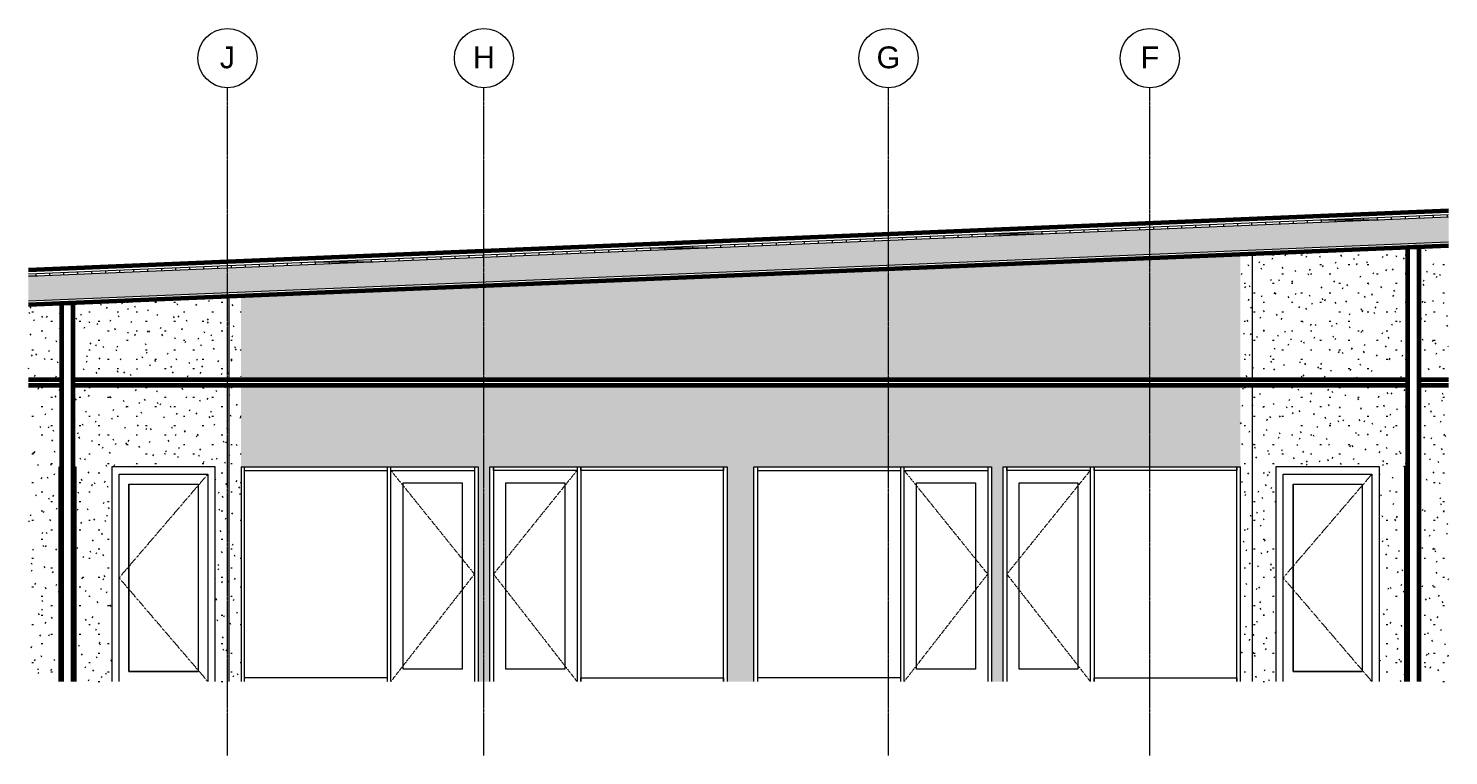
# Model space of a CAD drawing. Header units: inches. Extents: x -1667 to 6650, y -30 to 273.
# Drawn here: x -346 to 230, y -30 to 265 of the extents above; entities that cross this region are included whole.
import ezdxf

# ---------------------------------------------------------------- set-up
doc = ezdxf.new("R2010")
doc.units = ezdxf.units.IN
doc.header["$MEASUREMENT"] = 0
doc.linetypes.add('Dash 1_16_', pattern=[0.125, 0.0625, -0.0625])
doc.linetypes.add('Grid Line 1_2_', pattern=[0.875, 0.5, -0.125, 0.125, -0.125])
for name, color, linetype, lineweight in [('A-CLNG', 13, 'Continuous', 18), ('A-DOOR', 31, 'Continuous', 18), ('A-DOOR-FRAM', 31, 'Continuous', 9), ('A-DOOR-GLAZ', 31, 'Continuous', 9), ('A-GLAZ-CWMG', 51, 'Continuous', 9), ('A-ROOF', 132, 'Continuous', 18), ('A-ROOF-PATT', 132, 'Continuous', 60), ('A-WALL', 113, 'Continuous', 18), ('A-WALL-PATT', 111, 'Continuous', 18), ('I-WALL', 2, 'Continuous', 18), ('S-GRID', 1, 'Continuous', 9), ('S-GRID-IDEN', 1, 'Continuous', 9)]:
    doc.layers.add(name, color=color, linetype=linetype, lineweight=lineweight)
doc.styles.add('Arial', font='arial.ttf', dxfattribs={"height": 8.851796})
pattern_1 = [(0, (-1051.227, 0), (15.36, 3.84), [0.634, -10.886, 0.634, -10.886, -61.44]), (0, (-1051.227, 0), (15.36, 3.84), [-23.04, 0.634, -22.406, 0.634, -10.886, -26.88]), (0, (-1051.227, 0), (15.36, 3.84), [-57.6, 0.634, -7.046, 0.634, -18.566]), (120, (-1045.467, 1.92), (-11.005538, 11.38215), [0.634, -10.886, 0.634, -10.886, -61.44]), (120, (-1045.467, 1.92), (-11.005538, 11.38215), [-23.04, 0.634, -22.406, 0.634, -10.886, -26.88]), (120, (-1045.467, 1.92), (-11.005538, 11.38215), [-57.6, 0.634, -7.046, 0.634, -18.566]), (240, (-1043.547, 9.6), (-4.354462, -15.22215), [0.634, -10.886, 0.634, -10.886, -61.44]), (240, (-1043.547, 9.6), (-4.354462, -15.22215), [-23.04, 0.634, -22.406, 0.634, -10.886, -26.88]), (240, (-1043.547, 9.6), (-4.354462, -15.22215), [-57.6, 0.634, -7.046, 0.634, -18.566])]

# ---------------------------------------------------------------- blocks, each defined once
blk = doc.blocks.new('Grid - Grid Head - Circle-50561-SALES OFFICE WEST ELEVATION')
at = {"layer": 'S-GRID-IDEN', "color": 7}
blk.add_circle((-1010.46, 252.54), 12, dxfattribs=at)
blk = doc.blocks.new('Open Source Metal Building_Exterior_rvt-3-SALES OFFICE WEST ELEVATION')
at = {"layer": 'A-ROOF-PATT', "lineweight": 9}
h = blk.add_hatch(dxfattribs=at)
h.set_pattern_fill('FP_8', style=0, pattern_type=2)
h.set_pattern_definition([(0, (-1051.227, 0), (0, 5.666), []), (90, (-1051.227, 0), (-5.666, 3e-16), [])])
h.paths.add_polyline_path([(-1359.17, 164.16), (-783.32, 188.16), (-783.32, 189.16), (-1359.17, 165.16)], flags=0)
h = blk.add_hatch(dxfattribs=at)
h.set_pattern_fill('FP_9', color=8, style=0, pattern_type=2)
h.set_pattern_definition([(161.57, (-1050.987, 0.24), (-1.9204512, 0.0001504), [0, -13.661, 1.517, 0]), (18.43, (-1051.467, 0.24), (-1.9204512, -0.0001504), [0, -13.661, 1.517, 0]), (108.43, (-1050.987, 0.24), (0.9599691, -4.8007366), [4.553, -10.625]), (71.57, (-1051.467, 0.24), (0.9599691, 4.8007366), [4.553, -10.625])])
h.paths.add_polyline_path([(-1359.17, 154.15), (-783.32, 178.15), (-783.32, 188.16), (-1359.17, 164.16)], flags=0)
at = {"layer": 'A-ROOF', "color": 50, "lineweight": 60}
for p, q in [((-783.32, 190.66), (-1359.17, 166.67)), ((-1359.17, 152.65), (-783.32, 176.65))]:
    blk.add_line(p, q, dxfattribs=at)
at = {"layer": 'A-ROOF', "color": 250}
for p, q in [((-1359.17, 165.16), (-783.32, 189.16)), ((-1359.17, 164.16), (-783.32, 188.16)), ((-1359.17, 154.15), (-783.32, 178.15))]:
    blk.add_line(p, q, dxfattribs=at)
at = {"layer": 'S-GRID', "linetype": 'Grid Line 1_2_'}
for p, q in [((-1278.46, -30), (-1278.46, 240.54)), ((-1174.46, -30), (-1174.46, 240.54)), ((-1010.46, -30), (-1010.46, 240.54)), ((-904.46, -30), (-904.46, 240.54))]:
    blk.add_line(p, q, dxfattribs=at)
at = {"layer": 'S-GRID-IDEN', "char_height": 8.85, "attachment_point": 2, "line_spacing_factor": 0.938532, "style": 'Arial', "bg_fill": 3, "box_fill_scale": 1.25, "bg_fill_color": 0, "bg_fill_transparency": 0}
for s, insert, width in [('J', (-1278.46, 257.25), 7.344), ('H', (-1174.46, 257.25), 10.584), ('G', (-1010.46, 257.25), 11.448), ('F', (-904.46, 257.25), 8.964)]:
    blk.add_mtext(s, dxfattribs=dict(at, insert=insert, width=width))
at = {"color": 130, "lineweight": 5}
for p in [(-268, 0), (-164, 0), (0, 0), (106, 0)]:
    blk.add_blockref('Grid - Grid Head - Circle-50561-SALES OFFICE WEST ELEVATION', p, dxfattribs=at)
blk = doc.blocks.new('Single-Flush - 36_ x 84_-340239-SALES OFFICE WEST ELEVATION')
at = {"layer": 'A-DOOR-FRAM'}
for p, q in [((-1346.71, 0), (-1346.71, 87)), ((-1346.71, 87), (-1345.71, 87)), ((-1340.96, 87), (-1339.96, 87)), ((-1339.96, 87), (-1339.96, 0))]:
    blk.add_line(p, q, dxfattribs=at)
blk = doc.blocks.new('Single-Glass 1 - 36_ x 84_-564710-SALES OFFICE WEST ELEVATION')
at = {"layer": 'A-DOOR-FRAM'}
for p in [(-801.04, 0), (-800.04, 87)]:
    blk.add_line(p, (-801.04, 87), dxfattribs=at)
blk = doc.blocks.new('Single-Glass 1 - 36_ x 84_-564716-SALES OFFICE WEST ELEVATION')
at = {"layer": 'A-DOOR', "linetype": 'Dash 1_16_', "lineweight": 9}
for p in [(-1286.4, 84), (-1286.4, 0)]:
    blk.add_line(p, (-1322.4, 42), dxfattribs=at)
at = {"layer": 'A-DOOR', "lineweight": 9}
for p, q in [((-1318.4, 4), (-1318.4, 80)), ((-1318.4, 80), (-1290.4, 80)), ((-1290.4, 80), (-1290.4, 4)), ((-1290.4, 4), (-1318.4, 4))]:
    blk.add_line(p, q, dxfattribs=at)
at = {"layer": 'A-DOOR-FRAM'}
for p, q in [((-1283.4, 87), (-1325.4, 87)), ((-1325.4, 87), (-1325.4, 0)), ((-1283.4, 0), (-1283.4, 87)), ((-1322.4, 84), (-1286.4, 84)), ((-1322.4, 0), (-1322.4, 84)), ((-1286.4, 84), (-1286.4, 0))]:
    blk.add_line(p, q, dxfattribs=at)
at = {"layer": 'A-DOOR-GLAZ'}
for p, q in [((-1318.4, 80), (-1290.4, 80)), ((-1318.4, 80), (-1318.4, 4)), ((-1290.4, 80), (-1290.4, 4)), ((-1318.4, 4), (-1290.4, 4))]:
    blk.add_line(p, q, dxfattribs=at)
blk = doc.blocks.new('Single-Glass 1 - 36_ x 84_-V5-SALES OFFICE WEST ELEVATION')
at = {"layer": 'A-DOOR', "linetype": 'Dash 1_16_', "lineweight": 9}
for p in [(-814.4, 84), (-814.4, 0)]:
    blk.add_line(p, (-850.4, 42), dxfattribs=at)
at = {"layer": 'A-DOOR', "lineweight": 9}
for p, q in [((-846.4, 4), (-846.4, 80)), ((-846.4, 80), (-818.4, 80)), ((-818.4, 80), (-818.4, 4)), ((-818.4, 4), (-846.4, 4))]:
    blk.add_line(p, q, dxfattribs=at)
at = {"layer": 'A-DOOR-FRAM'}
for p, q in [((-811.4, 87), (-853.4, 87)), ((-853.4, 87), (-853.4, 0)), ((-811.4, 0), (-811.4, 87)), ((-850.4, 84), (-814.4, 84)), ((-850.4, 0), (-850.4, 84)), ((-814.4, 84), (-814.4, 0))]:
    blk.add_line(p, q, dxfattribs=at)
at = {"layer": 'A-DOOR-GLAZ'}
for p, q in [((-846.4, 80), (-818.4, 80)), ((-846.4, 80), (-846.4, 4)), ((-818.4, 80), (-818.4, 4)), ((-846.4, 4), (-818.4, 4))]:
    blk.add_line(p, q, dxfattribs=at)
blk = doc.blocks.new('Rectangular Mullion - 2_5_ x 5_ rectangular-700935-SALES OFFICE WEST ELEVATION')
at = {"layer": 'A-GLAZ-CWMG'}
for p, q in [((-927.09, 0), (-927.09, 1.5)), ((-927.09, 1.5), (-869.21, 1.5)), ((-869.21, 1.5), (-869.21, 0))]:
    blk.add_line(p, q, dxfattribs=at)
blk = doc.blocks.new('Rectangular Mullion - 2_5_ x 5_ rectangular-612077-SALES OFFICE WEST ELEVATION')
at = {"layer": 'A-GLAZ-CWMG'}
blk.add_line((-869.21, 0), (-869.21, 87), dxfattribs=at)
blk = doc.blocks.new('Door_Single_Storefront - one-700946-SALES OFFICE WEST ELEVATION')
at = {"layer": 'A-DOOR', "linetype": 'Dash 1_16_', "lineweight": 9}
for p, q in [((-928.59, 85.5), (-962.46, 43.5)), ((-962.46, 43.5), (-928.59, 0))]:
    blk.add_line(p, q, dxfattribs=at)
at = {"layer": 'A-DOOR'}
for p, q in [((-957.46, 5), (-957.46, 80.5)), ((-957.46, 80.5), (-933.59, 80.5)), ((-933.59, 80.5), (-933.59, 5)), ((-933.59, 5), (-957.46, 5))]:
    blk.add_line(p, q, dxfattribs=at)
blk = doc.blocks.new('Rectangular Mullion - 2_5_ x 5_ rectangular-700936-SALES OFFICE WEST ELEVATION')
at = {"layer": 'A-GLAZ-CWMG'}
for p, q in [((-927.09, 85.5), (-927.09, 87)), ((-869.21, 87), (-869.21, 85.5)), ((-869.21, 85.5), (-927.09, 85.5))]:
    blk.add_line(p, q, dxfattribs=at)
blk = doc.blocks.new('Rectangular Mullion - 2_5_ x 5_ rectangular-612075-SALES OFFICE WEST ELEVATION')
at = {"layer": 'A-GLAZ-CWMG'}
for p, q in [((-928.59, 87), (-928.59, 0)), ((-927.09, 87), (-927.09, 0))]:
    blk.add_line(p, q, dxfattribs=at)
blk = doc.blocks.new('Rectangular Mullion - 2_5_ x 5_ rectangular-612079-SALES OFFICE WEST ELEVATION')
at = {"layer": 'A-GLAZ-CWMG'}
blk.add_line((-962.46, 87), (-962.46, 0), dxfattribs=at)
blk = doc.blocks.new('Rectangular Mullion - 2_5_ x 5_ rectangular-700937-SALES OFFICE WEST ELEVATION')
at = {"layer": 'A-GLAZ-CWMG'}
for p, q in [((-962.46, 85.5), (-962.46, 87)), ((-928.59, 87), (-928.59, 85.5)), ((-928.59, 85.5), (-962.46, 85.5))]:
    blk.add_line(p, q, dxfattribs=at)
blk = doc.blocks.new('Rectangular Mullion - 2_5_ x 5_ rectangular-700963-SALES OFFICE WEST ELEVATION')
at = {"layer": 'A-GLAZ-CWMG'}
for p, q in [((-1063.46, 0), (-1063.46, 1.5)), ((-1005.59, 1.5), (-1063.46, 1.5)), ((-1005.59, 1.5), (-1005.59, 0))]:
    blk.add_line(p, q, dxfattribs=at)
blk = doc.blocks.new('Rectangular Mullion - 2_5_ x 5_ rectangular-612005-SALES OFFICE WEST ELEVATION')
at = {"layer": 'A-GLAZ-CWMG'}
blk.add_line((-1063.46, 0), (-1063.46, 87), dxfattribs=at)
blk = doc.blocks.new('Door_Single_Storefront - one-700967-SALES OFFICE WEST ELEVATION')
at = {"layer": 'A-DOOR', "linetype": 'Dash 1_16_', "lineweight": 9}
for p, q in [((-1004.09, 85.5), (-970.21, 43.5)), ((-970.21, 43.5), (-1004.09, 0))]:
    blk.add_line(p, q, dxfattribs=at)
at = {"layer": 'A-DOOR'}
for p, q in [((-999.09, 5), (-999.09, 80.5)), ((-999.09, 80.5), (-975.21, 80.5)), ((-975.21, 80.5), (-975.21, 5)), ((-975.21, 5), (-999.09, 5))]:
    blk.add_line(p, q, dxfattribs=at)
blk = doc.blocks.new('Rectangular Mullion - 2_5_ x 5_ rectangular-700964-SALES OFFICE WEST ELEVATION')
at = {"layer": 'A-GLAZ-CWMG'}
for p, q in [((-1063.46, 85.5), (-1063.46, 87)), ((-1005.59, 87), (-1005.59, 85.5)), ((-1063.46, 85.5), (-1005.59, 85.5))]:
    blk.add_line(p, q, dxfattribs=at)
blk = doc.blocks.new('Rectangular Mullion - 2_5_ x 5_ rectangular-612003-SALES OFFICE WEST ELEVATION')
at = {"layer": 'A-GLAZ-CWMG'}
for p, q in [((-1005.59, 87), (-1005.59, 0)), ((-1004.09, 0), (-1004.09, 87))]:
    blk.add_line(p, q, dxfattribs=at)
blk = doc.blocks.new('Rectangular Mullion - 2_5_ x 5_ rectangular-612007-SALES OFFICE WEST ELEVATION')
at = {"layer": 'A-GLAZ-CWMG'}
blk.add_line((-970.21, 87), (-970.21, 0), dxfattribs=at)
blk = doc.blocks.new('Rectangular Mullion - 2_5_ x 5_ rectangular-700965-SALES OFFICE WEST ELEVATION')
at = {"layer": 'A-GLAZ-CWMG'}
for p, q in [((-1004.09, 85.5), (-1004.09, 87)), ((-970.21, 87), (-970.21, 85.5)), ((-1004.09, 85.5), (-970.21, 85.5))]:
    blk.add_line(p, q, dxfattribs=at)

msp = doc.modelspace()

# ---------------------------------------------------------------- hatches: boundary and pattern name
at = {"layer": 'A-WALL-PATT', "lineweight": 9}
h = msp.add_hatch(dxfattribs=at)
h.set_pattern_fill('FP_7', color=256, style=0, pattern_type=2)
h.set_pattern_definition(pattern_1)
h.paths.add_polyline_path([(-51.85, 0), (-51.85, 87), (44.4, 87), (44.4, 0), (49.15, 0), (49.15, 87), (145.4, 87), (145.4, 120), (-259.85, 120), (-259.85, 87), (-163.73, 87), (-163.73, 0), (-158.98, 0), (-158.98, 87), (-62.73, 87), (-62.73, 0), (-58.14, 0)], flags=0)
h.paths.add_polyline_path([(85.8, 122.25), (145.4, 122.25), (145.4, 173), (-259.85, 156.11), (-259.85, 122.25), (29, 122.25)], flags=0)
h = msp.add_hatch(dxfattribs=at)
h.set_pattern_fill('FP_7', color=256, style=0, pattern_type=2)
h.set_pattern_definition(pattern_1)
h.paths.add_polyline_path([(150.15, 0), (150.15, 120), (145.4, 120), (145.4, 0)], flags=0)
h.paths.add_polyline_path([(145.4, 122.25), (150.15, 122.25), (150.15, 173.2), (145.4, 173), (145.4, 141.62)], flags=0)
h = msp.add_hatch(dxfattribs=at)
h.set_pattern_fill('FP_7', color=256, style=0, pattern_type=2)
h.set_pattern_definition(pattern_1)
h.paths.add_polyline_path([(212.07, 0), (212.07, 87), (213.07, 87), (213.07, 120), (150.15, 120), (150.15, 0), (159.72, 0), (159.72, 87), (201.72, 87), (201.72, 0)], flags=0)
h.paths.add_polyline_path([(177.89, 122.25), (213.07, 122.25), (213.07, 175.82), (150.15, 173.2), (150.15, 122.25), (157.33, 122.25)], flags=0)
h = msp.add_hatch(dxfattribs=at)
h.set_pattern_fill('FP_7', color=256, style=0, pattern_type=2)
h.set_pattern_definition(pattern_1)
h.paths.add_polyline_path([(213.07, 0), (213.7, 0), (213.7, 175.85), (213.07, 175.82), (213.07, 96.08)], flags=0)
h = msp.add_hatch(dxfattribs=at)
h.set_pattern_fill('FP_7', color=256, style=0, pattern_type=2)
h.set_pattern_definition(pattern_1)
h.paths.add_polyline_path([(217.2, 0), (217.82, 0), (217.82, 176.02), (217.2, 175.99), (217.2, 96.08)], flags=0)
h = msp.add_hatch(dxfattribs=at)
h.set_pattern_fill('FP_7', color=256, style=0, pattern_type=2)
h.set_pattern_definition(pattern_1)
h.paths.add_polyline_path([(229.79, 0), (229.79, 120), (217.82, 120), (217.82, 0)], flags=0)
h.paths.add_polyline_path([(217.82, 122.25), (229.79, 122.25), (229.79, 176.52), (217.82, 176.02), (217.82, 141.62)], flags=0)
h = msp.add_hatch(dxfattribs=at)
h.set_pattern_fill('FP_7', color=256, style=0, pattern_type=2)
h.set_pattern_definition(pattern_1)
h.paths.add_polyline_path([(-264.6, 0), (-264.6, 120), (-327.85, 120), (-327.85, 87), (-326.85, 87), (-326.85, 0), (-312.28, 0), (-312.28, 87), (-270.28, 87), (-270.28, 0)], flags=0)
h.paths.add_polyline_path([(-264.6, 122.25), (-264.6, 155.92), (-327.85, 153.28), (-327.85, 122.25), (-266.16, 122.25)], flags=0)
h = msp.add_hatch(dxfattribs=at)
h.set_pattern_fill('FP_7', color=256, style=0, pattern_type=2)
h.set_pattern_definition(pattern_1)
h.paths.add_polyline_path([(-259.85, 0), (-259.85, 120), (-264.6, 120), (-264.6, 0)], flags=0)
h.paths.add_polyline_path([(-262.28, 122.25), (-259.85, 122.25), (-259.85, 156.11), (-264.6, 155.92), (-264.6, 122.25)], flags=0)
h = msp.add_hatch(dxfattribs=at)
h.set_pattern_fill('FP_7', color=256, style=0, pattern_type=2)
h.set_pattern_definition(pattern_1)
h.paths.add_polyline_path([(-345.46, 0), (-333.6, 0), (-333.6, 87), (-332.6, 87), (-332.6, 120), (-346.06, 120), (-346.06, 0)], flags=0)
h.paths.add_polyline_path([(-332.6, 122.25), (-332.6, 153.08), (-346.06, 152.52), (-346.06, 122.25)], flags=0)
h = msp.add_hatch(dxfattribs=at)
h.set_pattern_fill('FP_7', color=256, style=0, pattern_type=2)
h.set_pattern_definition(pattern_1)
h.paths.add_polyline_path([(-332.6, 0), (-331.98, 0), (-331.98, 153.11), (-332.6, 153.08), (-332.6, 96.08)], flags=0)
h = msp.add_hatch(dxfattribs=at)
h.set_pattern_fill('FP_7', color=256, style=0, pattern_type=2)
h.set_pattern_definition(pattern_1)
h.paths.add_polyline_path([(-328.48, 0), (-327.85, 0), (-327.85, 153.28), (-328.48, 153.26), (-328.48, 96.08)], flags=0)

# ---------------------------------------------------------------- linework, layer by layer
at = {"layer": 'A-CLNG', "lineweight": 60}
for p, q in [((-332.6, 122.25), (-346.06, 122.25)), ((213.07, 122.25), (-327.85, 122.25)), ((229.79, 122.25), (217.82, 122.25)), ((-346.06, 120), (-332.6, 120)), ((-327.85, 120), (213.07, 120)), ((217.82, 120), (229.79, 120))]:
    msp.add_line(p, q, dxfattribs=at)
at = {"layer": 'A-CLNG'}
for p, q in [((-332.6, 120.62), (-346.06, 120.62)), ((213.07, 120.62), (-327.85, 120.62)), ((229.79, 120.62), (217.82, 120.62))]:
    msp.add_line(p, q, dxfattribs=at)
at = {"layer": 'A-WALL'}
for p, q in [((213.7, 0), (213.7, 175.85)), ((217.2, 0), (217.2, 175.99)), ((-331.98, 153.11), (-331.98, 0)), ((-328.48, 153.26), (-328.48, 0))]:
    msp.add_line(p, q, dxfattribs=at)
at = {"layer": 'I-WALL'}
for p, q in [((213.07, 175.82), (-327.85, 153.28)), ((150.15, 173.2), (150.15, 122.25)), ((229.79, 176.52), (217.82, 176.02)), ((-264.6, 122.25), (-264.6, 155.92)), ((-332.6, 153.08), (-346.06, 152.52)), ((-264.6, 0), (-264.6, 120)), ((150.15, 120), (150.15, 0)), ((-259.85, 87), (-259.85, 0)), ((-259.85, 87), (-163.73, 87)), ((-163.73, 87), (-163.73, 0)), ((-158.98, 0), (-158.98, 87)), ((-158.98, 87), (-62.73, 87)), ((-62.73, 87), (-62.73, 0)), ((-51.85, 0), (-51.85, 87)), ((-51.85, 87), (44.4, 87)), ((44.4, 87), (44.4, 0)), ((49.15, 0), (49.15, 87)), ((49.15, 87), (145.4, 87)), ((145.4, 0), (145.4, 87))]:
    msp.add_line(p, q, dxfattribs=at)
at = {"layer": 'I-WALL', "lineweight": 60}
for p, q in [((217.82, 176.02), (213.07, 175.82)), ((213.07, 175.82), (213.07, 0)), ((217.82, 0), (217.82, 176.02)), ((-327.85, 153.28), (-332.6, 153.08)), ((-332.6, 153.08), (-332.6, 0)), ((-327.85, 0), (-327.85, 153.28))]:
    msp.add_line(p, q, dxfattribs=at)

# ---------------------------------------------------------------- block references
at = {"layer": 'A-DOOR'}
for name, p in [('Single-Flush - 36_ x 84_-340239-SALES OFFICE WEST ELEVATION', (1013.11, 0)), ('Single-Glass 1 - 36_ x 84_-564716-SALES OFFICE WEST ELEVATION', (1013.11, 0)), ('Single-Glass 1 - 36_ x 84_-V5-SALES OFFICE WEST ELEVATION', (1013.11, 0)), ('Single-Glass 1 - 36_ x 84_-564710-SALES OFFICE WEST ELEVATION', (1013.11, 0)), ('Door_Single_Storefront - one-700967-SALES OFFICE WEST ELEVATION', (804.99, 0)), ('Door_Single_Storefront - one-700946-SALES OFFICE WEST ELEVATION', (804.99, 0)), ('Door_Single_Storefront - one-700967-SALES OFFICE WEST ELEVATION', (1013.11, 0)), ('Door_Single_Storefront - one-700946-SALES OFFICE WEST ELEVATION', (1013.11, 0))]:
    msp.add_blockref(name, p, dxfattribs=at)
at = {"layer": 'A-GLAZ-CWMG'}
for name, p in [('Rectangular Mullion - 2_5_ x 5_ rectangular-612005-SALES OFFICE WEST ELEVATION', (804.99, 0)), ('Rectangular Mullion - 2_5_ x 5_ rectangular-700964-SALES OFFICE WEST ELEVATION', (804.99, 0)), ('Rectangular Mullion - 2_5_ x 5_ rectangular-612003-SALES OFFICE WEST ELEVATION', (804.99, 0)), ('Rectangular Mullion - 2_5_ x 5_ rectangular-700965-SALES OFFICE WEST ELEVATION', (804.99, 0)), ('Rectangular Mullion - 2_5_ x 5_ rectangular-612007-SALES OFFICE WEST ELEVATION', (804.99, 0)), ('Rectangular Mullion - 2_5_ x 5_ rectangular-612079-SALES OFFICE WEST ELEVATION', (804.99, 0)), ('Rectangular Mullion - 2_5_ x 5_ rectangular-700937-SALES OFFICE WEST ELEVATION', (804.99, 0)), ('Rectangular Mullion - 2_5_ x 5_ rectangular-612075-SALES OFFICE WEST ELEVATION', (804.99, 0)), ('Rectangular Mullion - 2_5_ x 5_ rectangular-700936-SALES OFFICE WEST ELEVATION', (804.99, 0)), ('Rectangular Mullion - 2_5_ x 5_ rectangular-612077-SALES OFFICE WEST ELEVATION', (804.99, 0)), ('Rectangular Mullion - 2_5_ x 5_ rectangular-612005-SALES OFFICE WEST ELEVATION', (1013.11, 0)), ('Rectangular Mullion - 2_5_ x 5_ rectangular-700964-SALES OFFICE WEST ELEVATION', (1013.11, 0)), ('Rectangular Mullion - 2_5_ x 5_ rectangular-612003-SALES OFFICE WEST ELEVATION', (1013.11, 0)), ('Rectangular Mullion - 2_5_ x 5_ rectangular-700965-SALES OFFICE WEST ELEVATION', (1013.11, 0)), ('Rectangular Mullion - 2_5_ x 5_ rectangular-612007-SALES OFFICE WEST ELEVATION', (1013.11, 0)), ('Rectangular Mullion - 2_5_ x 5_ rectangular-612079-SALES OFFICE WEST ELEVATION', (1013.11, 0)), ('Rectangular Mullion - 2_5_ x 5_ rectangular-700937-SALES OFFICE WEST ELEVATION', (1013.11, 0)), ('Rectangular Mullion - 2_5_ x 5_ rectangular-612075-SALES OFFICE WEST ELEVATION', (1013.11, 0)), ('Rectangular Mullion - 2_5_ x 5_ rectangular-700936-SALES OFFICE WEST ELEVATION', (1013.11, 0)), ('Rectangular Mullion - 2_5_ x 5_ rectangular-612077-SALES OFFICE WEST ELEVATION', (1013.11, 0)), ('Rectangular Mullion - 2_5_ x 5_ rectangular-700963-SALES OFFICE WEST ELEVATION', (804.99, 0)), ('Rectangular Mullion - 2_5_ x 5_ rectangular-700935-SALES OFFICE WEST ELEVATION', (804.99, 0)), ('Rectangular Mullion - 2_5_ x 5_ rectangular-700963-SALES OFFICE WEST ELEVATION', (1013.11, 0)), ('Rectangular Mullion - 2_5_ x 5_ rectangular-700935-SALES OFFICE WEST ELEVATION', (1013.11, 0))]:
    msp.add_blockref(name, p, dxfattribs=at)

# ---------------------------------------------------------------- next in the draw order: block references
at = {"color": 90, "lineweight": 5}
msp.add_blockref('Open Source Metal Building_Exterior_rvt-3-SALES OFFICE WEST ELEVATION', (1013.11, 0), dxfattribs=at)

doc.saveas('drawing.dxf')
